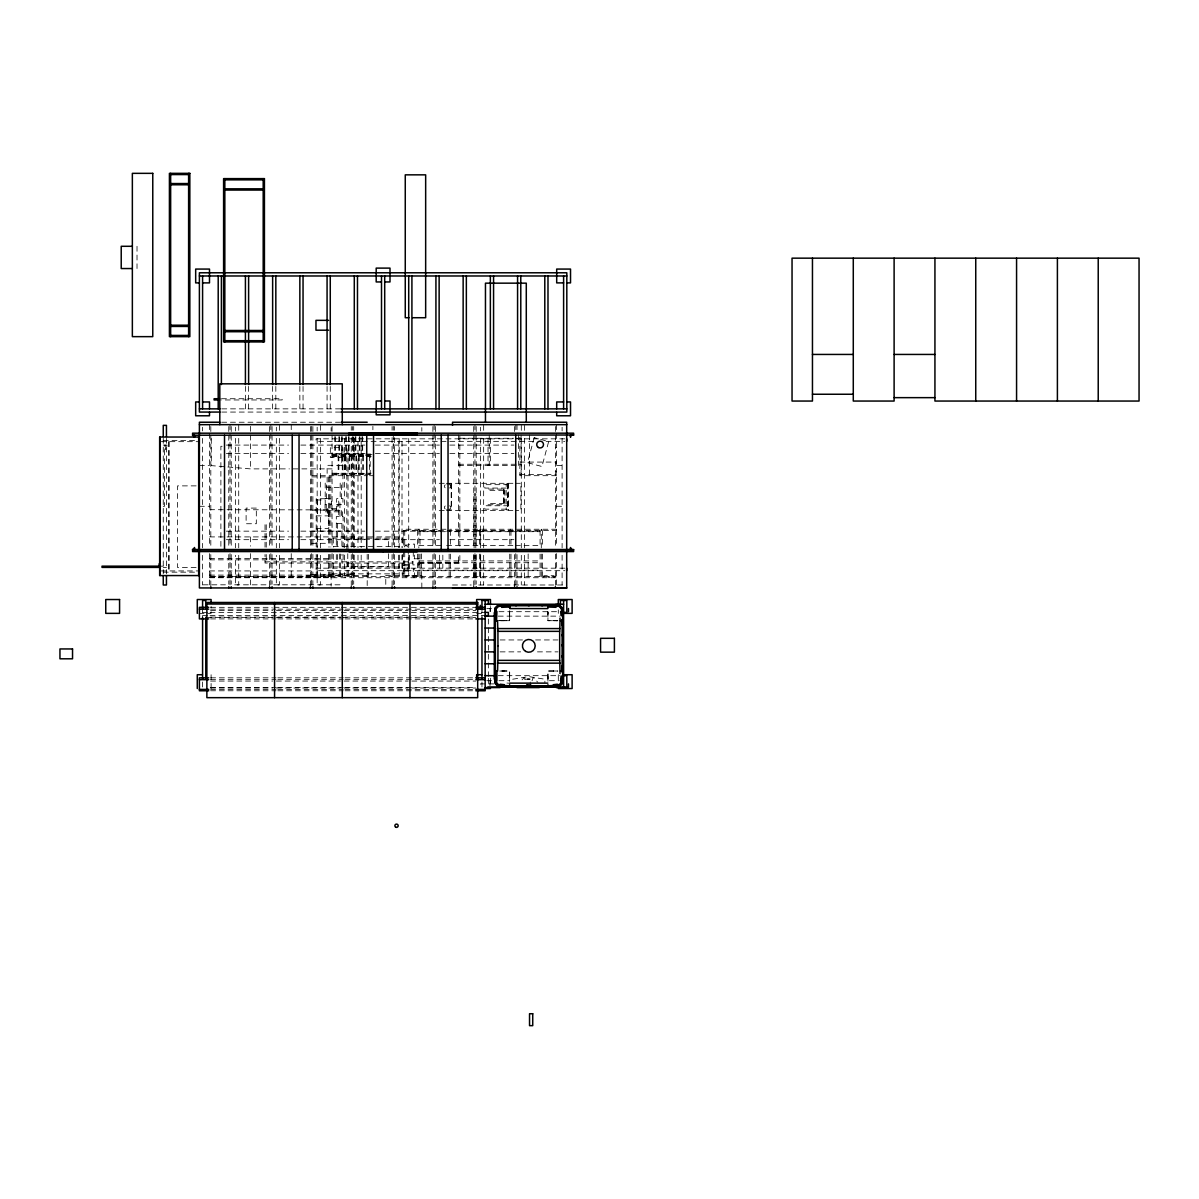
<?xml version="1.0" encoding="UTF-8"?>
<svg xmlns="http://www.w3.org/2000/svg" width="1199" height="1199" viewBox="0 0 1199 1199"><rect width="100%" height="100%" fill="white"/><g stroke="black" fill="none" stroke-linecap="round" stroke-linejoin="round"><path stroke-width="0.75" stroke-dasharray="5 3.75" d="M509.635 676.506L509.65 681.197L509.65 671.02L500.058 670.975L509.65 671.02L509.665 680.912M509.665 615.177L509.665 610.801L509.65 620.692L500.058 620.737M553.324 671.005L557.82 671.035L547.943 671.02L547.928 680.912L547.943 671.02L557.535 670.975M547.928 615.177L547.943 612.075L547.943 620.692L557.535 620.737L547.943 620.692L547.928 610.801M560.308 673.988L560.473 671.065M559.558 673.823L559.753 670.93M532.026 680.807L533.195 677.315L544.886 679.219L544.886 682.786M530.243 679.084L527.35 679.084L530.243 679.084L530.243 683.94M522.06 679.833L524.398 677.315L528.789 676.581L533.195 677.315L537.871 682.351M512.707 679.219L524.398 677.315L525.552 680.807M524.697 679.219L532.896 679.219M553.324 620.707L557.82 620.677M499.773 671.035L504.269 671.005M221.455 398.727L282.14 398.727L282.14 399.956L221.455 399.956M221.77 408.859L341.13 408.859M221.77 412.066L341.13 412.066M221.695 422.228L340.666 422.228M459.846 438.264L513.667 438.264M515.51 438.264L521.085 438.264M564.789 438.834L316.071 438.834L316.071 441.352L534.874 441.352M163.259 440.438L198 440.438M546.085 441.352L564.789 441.352M161.176 441.667L198 441.667M163.259 445.069L166.931 445.069L166.931 449.145L164.488 449.145M226.356 445.084L288.554 445.084M300.859 445.084L364.901 445.084M375.362 445.084L439.404 445.084M449.865 445.084L513.906 445.084M222.115 446.268L220.886 446.268L220.886 551.615M555.377 447.362L556.606 447.362M342.929 449.94L341.7 449.94L341.7 465.841L342.929 465.841M226.356 453.597L288.554 453.597M300.859 453.597L364.901 453.597M375.362 453.597L439.404 453.597M449.865 453.597L513.906 453.597M332.063 454.046L364.976 454.046M365.62 454.046L371.375 454.046M332.063 454.661L372.889 454.661M332.063 455.275L364.301 455.275M365.53 455.275L372.889 455.275M332.063 455.875L370.191 455.875L370.191 473.845L332.063 473.845M332.063 456.489L371.195 456.489M342.929 457.508L330.339 457.508L330.339 447.647L342.929 447.647L342.929 487.588L327.132 487.588L327.132 465.332L342.929 465.332M519.856 462.08L556.606 462.08M555.377 463.009L556.606 463.009M458.618 464.253L521.085 464.253M199.394 465.482L209.6 465.482M458.618 465.482L519.856 465.482M556.606 465.482L565.104 465.482M211.294 438.474L211.294 465.617L250.426 468.884L289.394 468.884M293.096 468.884L332.063 468.884M555.242 471.597L556.606 471.597M332.063 473.23L371.195 473.23M332.063 474.459L364.301 474.459M365.53 474.459L372.889 474.459M519.856 474.459L556.606 474.459M311.65 475.688L367.374 475.688M369.487 475.688L372.889 475.688M556.606 475.688L519.856 475.688L519.856 434.862M311.65 476.902L332.063 476.902M439.239 483.302L444.799 483.302M446.657 483.302L513.457 483.302M515.315 483.302L520.876 483.302L520.876 510.519L515.315 510.519M446.672 483.976L451.483 483.976M508.631 484.666L484.816 484.666L484.816 488.068L508.631 488.068M196.141 485.88L177.587 485.88L177.587 567.532L196.141 567.532M503.64 490.316L487.993 490.316L487.993 489.087L504.869 489.087L504.869 504.734L487.993 504.734L487.993 503.505L503.64 503.505M325.199 498.589L331.464 498.589L331.464 504.704L325.049 504.704L325.049 511.808L341.385 511.808M325.199 498.739L316.206 498.739L316.206 546.939M316.206 499.968L325.199 499.968M336.559 504.704L342.929 504.704L342.929 498.589L336.664 498.589L336.559 509.905M508.631 505.753L484.816 505.753L484.816 509.155L508.631 509.155M163.259 506.293L164.488 506.293L164.488 445.069M199.394 506.293L209.6 506.293M556.606 506.293L565.104 506.293M336.559 508.676L327.567 508.676L327.567 515.87M209.6 509.695L337.788 509.905L337.788 504.704M446.448 509.83L451.483 509.83L451.319 483.976M311.65 510.115L328.391 510.115M326.263 510.594L342.614 510.594L342.614 516.559M439.239 510.519L444.799 510.519M446.657 510.519L513.457 510.519M316.206 515.87L328.796 515.87M336.32 523.438L343.124 523.438M316.206 528.459L328.796 528.459L328.796 509.905M445.998 529.239L403.508 529.239L403.508 547.149M556.606 529.239L449.88 529.239L449.745 531.697L479.45 531.697M403.508 530.468L556.606 530.468M311.65 531.127L352.476 531.127M226.356 531.157L288.554 531.157M300.859 531.157L364.901 531.157M375.362 531.157L444.799 531.217M446.657 531.217L513.906 531.157M515.315 531.217L541.289 531.217M445.488 531.697L419.425 531.697L419.425 530.468M509.755 531.697L480.05 531.697L480.2 529.239M510.984 531.697L540.075 531.697M209.6 536.912L367.523 536.912M368.063 536.912L403.508 536.912M332.063 538.141L403.508 538.141M226.356 539.67L288.554 539.67M300.859 539.67L364.901 539.67M375.362 539.67L439.404 539.67M449.865 539.67L513.906 539.67M311.65 543.312L328.391 543.312M408.274 544.331L409.503 544.331M403.508 545.02L408.274 545.02M418.826 545.485L444.799 545.485M446.657 545.485L513.457 545.485M515.315 545.485L541.289 545.485M333.292 546.504L402.279 546.504M209.6 558.434L332.063 558.434M209.6 559.843L332.063 559.843M418.826 560.922L541.289 560.922M265.024 561.836L337.548 561.836M341.91 561.836L412.921 561.836M419.125 562.286L459.846 562.286M418.826 562.721L541.289 562.721M412.921 563.065L341.91 563.065L341.91 554.523M419.125 563.515L459.846 563.515L459.846 554.882L458.618 554.882L458.618 562.286M404.737 564.534L408.274 564.534M403.508 565.763L408.274 565.763M159.182 566.168L163.259 566.168M333.292 566.917L402.279 566.917M163.259 567.532L166.451 567.532M564.789 568.176L316.071 568.176L316.071 570.694L564.789 570.694M413.28 569.12L414.494 569.12M418.826 570.139L541.289 570.139M161.176 570.934L198 570.934M209.6 570.934L311.65 570.934M403.508 570.874L408.274 570.874M163.259 572.163L199.229 572.163M332.063 573.856L403.508 573.856M311.65 574.336L352.476 574.336M209.6 575.1L332.063 575.1M367.194 575.43L331.134 575.43L331.134 586.161M474.1 576.045L475.808 576.045M209.6 576.329L332.063 576.329M210.814 576.509L228.784 576.509M231.227 576.509L269.61 576.509M272.053 576.509L310.436 576.509M311.65 576.509L351.262 576.509M353.705 576.509L392.073 576.509M394.531 576.509L555.377 576.509M209.6 577.603L332.063 577.603M209.6 577.738L556.606 577.738M203.111 584.812L225.412 584.812M234.704 584.812L266.313 584.812M273.747 584.812L340.666 584.812M452.518 584.992L471.237 584.992M478.731 584.992L565.314 584.992M210.589 607.323L272.233 607.323M274.106 607.323L339.467 607.323M341.34 607.323L475.823 607.323M486.779 608.507L491.5 608.507M210.589 609.152L275.965 609.152M277.838 609.152L343.214 609.152M345.072 609.152L475.823 609.152M210.529 610.546L272.743 610.546M276.399 610.546L340.441 610.546M344.098 610.546L408.14 610.546M411.812 610.546L475.838 610.546M498.979 611.7L559.124 611.7M202.586 612.404L208.191 612.404M210.065 612.404L484.621 612.404M199.004 613.363L211.099 613.363L211.099 606.439M476.647 613.363L481.833 613.363M202.586 615.597L208.191 615.597M210.065 615.597L484.621 615.597M498.229 616.136L559.873 616.136M210.589 617.08L275.965 617.08M277.838 617.08L343.214 617.08M345.072 617.08L475.823 617.08M206.872 617.515L272.743 617.515M276.399 617.515L340.441 617.515M342.27 617.515L408.14 617.515M411.812 617.515L475.838 617.515M210.589 618.909L275.965 618.909M277.838 618.909L343.214 618.909M345.072 618.909L475.823 618.909M500.103 639.951L522.509 639.951M535.593 639.951L558 639.951M500.103 651.866L520.651 651.866M537.467 651.866L558 651.866M498.229 675.681L559.873 675.681M210.589 677.825L275.965 677.825M277.838 677.825L343.214 677.825M345.072 677.825L475.823 677.825M210.589 679.668L275.965 679.668M277.838 679.668L343.214 679.668M345.072 679.668L475.823 679.668M486.779 680.702L491.5 680.702M498.979 680.702L508.706 680.702M549.412 680.702L559.124 680.702M210.529 681.062L272.743 681.062M276.399 681.062L340.441 681.062M344.098 681.062L408.14 681.062M411.812 681.062L475.838 681.062M493.748 683.895L480.304 683.895L480.304 687.087M210.589 687.582L275.965 687.582M277.838 687.582L343.214 687.582M345.072 687.582L475.823 687.582M210.529 688.016L272.743 688.016M276.399 688.016L340.441 688.016M344.098 688.016L408.14 688.016M411.812 688.016L475.838 688.016M210.589 689.41L275.965 689.41M277.838 689.41L343.214 689.41M345.072 689.41L475.823 689.41M210.589 690.774L275.965 690.774M277.838 690.774L343.214 690.774M345.072 690.774L475.823 690.774M497.12 620.647L509.65 620.692L509.65 612.075M499.773 620.677L504.269 620.707M506.922 683.055L509.71 683.25M559.558 617.89L559.753 620.782M560.308 617.725L560.473 620.647M547.928 676.551L547.943 681.197M562.106 427.219L562.106 430.936M562.106 438.354L562.106 547.868M562.106 555.287L562.106 584.992M558.299 609.901L558.299 613.363M558.299 674.722L558.299 681.632M556.606 424.656L556.606 547.119M556.606 553.623L556.606 587.945M555.377 426.499L555.377 547.119M555.377 554.103L555.377 587.945M554.043 577.738L554.043 575.7L543.851 575.7L543.851 577.738M549.562 576.509L549.562 577.738M548.333 576.509L548.333 577.738M542.518 530.468L542.518 546.834M542.518 554.103L542.518 577.738M541.289 547.958L541.289 529.239L541.154 530.468M541.289 554.103L541.289 577.738M540.075 530.468L540.075 546.834M540.075 554.103L540.075 577.738M529.388 434.862L529.388 475.688M528.145 553.923L528.145 577.738M524.488 425.36L524.488 430.936M524.488 438.354L524.488 547.868M524.488 555.287L524.488 584.992M521.295 425.36L521.295 430.936M521.295 438.354L521.295 547.868M521.295 555.287L521.295 584.992M521.085 434.862L521.085 475.688M518.642 434.862L518.642 465.482M517.009 424.656L517.009 432.075M517.009 554.552L517.009 584.243M515.78 424.656L515.78 432.075M515.78 553.623L515.78 587.945M514.551 426.499L514.551 432.075M514.551 554.552L514.551 587.945M510.984 530.468L510.984 546.834M510.984 554.103L510.984 577.738M510.504 529.239L510.504 530.468M510.234 529.239L510.234 530.468M509.755 530.468L509.755 546.834M509.755 554.103L509.755 577.738M509.14 530.468L509.14 531.697M508.016 483.976L508.016 509.83M507.402 483.976L507.402 509.83M504.06 489.087L504.06 504.734M503.64 489.087L503.64 504.734M490.466 438.459L490.466 465.482M490.466 606.439L490.466 613.363M490.466 678.169L490.466 685.079M490.016 608.507L490.016 611.7M490.016 680.702L490.016 687.087M489.237 434.862L489.237 465.482M488.353 619.029L488.353 652.376M488.353 654.234L488.353 676.461M488.353 678.319L488.353 685.723M488.023 438.459L488.023 465.482M483.662 425.36L483.662 430.936M483.662 438.354L483.662 547.868M483.662 555.287L483.662 584.992M481.968 607.323L481.968 616.661M481.968 681.976L481.968 687.582M480.664 530.468L480.664 546.834M480.664 554.103L480.664 577.738M480.469 427.219L480.469 430.936M480.469 438.354L480.469 547.868M480.469 555.287L480.469 584.992M479.915 529.239L479.915 530.468M479.45 530.468L479.45 546.834M479.45 554.103L479.45 577.738M478.836 530.468L478.836 531.697M476.183 426.499L476.183 547.119M476.183 554.552L476.183 584.243M475.808 547.868L475.808 493.718L474.1 493.718L474.1 547.868M475.808 555.332L475.808 577.738M474.954 424.656L474.954 547.119M474.954 553.623L474.954 587.945M474.1 555.332L474.1 577.738M473.725 426.499L473.725 547.119M473.725 554.552L473.725 587.945M459.846 436.076L459.846 547.463M458.618 434.862L458.618 547.463M451.169 483.976L451.169 509.83M450.359 530.468L450.359 546.834M450.359 554.103L450.359 577.738M449.13 554.103L449.13 577.738M442.836 555.122L442.836 568.176M439.643 555.122L439.643 568.176M435.357 426.499L435.357 547.119M435.357 554.552L435.357 584.243M434.128 424.656L434.128 547.119M434.128 553.623L434.128 587.945M432.899 426.499L432.899 547.119M432.899 554.552L432.899 587.945M421.823 427.593L421.823 431.175M421.823 587.945L421.823 575.43L385.778 575.43L385.778 587.945M421.463 553.923L421.463 577.738M420.04 530.468L420.04 546.834M420.04 554.103L420.04 577.738M418.826 529.239L418.826 547.958M418.826 554.103L418.826 577.738M417.597 530.468L417.597 546.834M417.597 554.103L417.597 577.738M416.263 577.738L416.263 575.7L406.056 575.7L406.056 577.738M414.479 547.733L414.479 544.091L413.265 544.091L413.265 547.733M414.479 555.077L414.479 558.779M414.494 577.738L414.494 568.401L413.28 568.401L413.28 577.738M413.265 551.375L413.265 558.779M409.503 555.227L409.503 571.548L408.274 571.548L408.274 551.855M408.724 438.459L408.724 547.658M408.724 555.062L408.724 575.43M404.737 530.468L404.737 546.834M404.737 551.855L404.737 577.738M403.508 551.855L403.508 577.738M402.279 538.141L402.279 547.149M402.279 554.343L402.279 577.738M402.01 441.352L402.01 547.658M402.01 555.122L402.01 568.176M399.192 438.459L399.192 547.658M399.192 555.062L399.192 575.43M398.817 441.352L398.817 547.658M398.817 555.122L398.817 568.176M394.531 426.499L394.531 430.216M394.531 437.635L394.531 547.119M394.531 554.552L394.531 584.243M393.302 426.349L393.302 430.216M393.302 434.862L393.302 547.119M393.302 553.623L393.302 587.945M392.073 426.499L392.073 430.216M392.073 437.635L392.073 547.119M392.073 554.552L392.073 587.945M388.596 546.489L388.596 539.235L347.77 539.235L347.77 546.489M388.596 553.758L388.596 566.453L347.77 566.453L347.77 553.758M372.889 426.349L372.889 429.752M369.487 455.875L369.487 473.845M368.408 554.343L368.408 577.738M367.179 554.343L367.194 587.945M363.387 455.875L363.387 473.845M362.683 436.691L362.683 454.661M362.683 455.875L362.683 473.845M361.978 436.691L361.978 454.661M361.184 441.352L361.184 547.658M361.184 555.122L361.184 568.176M360 436.691L360 454.661M359.28 436.691L359.28 454.661M359.28 455.875L359.28 473.845M358.576 455.875L358.576 473.845M357.991 441.352L357.991 547.658M357.991 555.122L357.991 568.176M356.598 455.875L356.598 473.845M355.878 436.691L355.878 454.661M355.878 455.875L355.878 473.845M355.174 436.691L355.174 454.661M354.155 438.459L354.155 547.658M354.155 555.062L354.155 575.43M353.705 426.499L353.705 430.216M353.705 437.635L353.705 547.119M353.705 554.552L353.705 584.243M353.195 436.691L353.195 454.661M352.476 426.499L352.476 430.216M352.476 436.691L352.476 547.329M352.476 553.623L352.476 587.945M351.772 455.875L351.772 473.845M351.262 426.499L351.262 430.216M351.262 437.635L351.262 547.119M351.262 554.552L351.262 587.945M349.793 455.875L349.793 473.845M349.074 436.691L349.074 454.661M349.074 455.875L349.074 473.845M348.369 436.691L348.369 454.661M348.25 561.836L348.324 577.738M348.025 550.955L348.025 447.647L346.811 447.647L346.811 550.955M347.036 561.836L347.096 577.738M346.391 436.691L346.391 454.661M345.672 436.691L345.672 454.661M345.672 455.875L345.672 473.845M344.967 455.875L344.967 473.845M345.087 577.738L345.087 575.7L334.881 575.7L334.881 577.738M344.623 438.459L344.623 547.658M344.623 555.062L344.623 575.43M343.124 547.209L343.124 516.559L336.32 516.559L336.32 547.209M343.124 554.523L343.124 561.836M342.27 436.691L342.27 454.661M342.27 455.875L342.27 473.845M341.91 523.438L341.91 547.209M341.565 436.691L341.565 454.661M341.415 498.589L341.415 482.687L340.186 482.687L340.186 498.589M341.385 510.594L341.385 516.559M340.561 554.058L340.561 577.738M339.946 516.559L339.946 500.657L338.732 500.657L338.732 516.559M339.587 436.691L339.587 454.661M339.347 554.058L339.347 577.738M338.867 436.691L338.867 454.661M338.867 455.875L338.867 473.845M338.163 455.875L338.163 473.845M337.548 523.438L337.548 547.209M337.548 554.523L337.548 563.065L265.024 563.065L265.024 554.523M336.32 554.523L336.32 561.836M336.065 454.046L336.065 456.489M336.065 473.23L336.065 475.688M335.465 436.691L335.465 454.661M334.761 436.691L334.761 454.661M333.292 538.141L333.292 547.149M333.292 554.343L333.292 577.738M332.063 426.349L332.063 547.149M332.063 553.623L332.063 577.738M331.134 427.593L331.134 431.175M330.999 577.738L330.999 575.7L320.792 575.7L320.792 577.738M330.849 476.902L330.849 546.999M330.849 554.388L330.849 576.509M330.265 386.408L330.265 408.859M329.62 476.902L329.62 546.999M329.62 554.388L329.62 576.509M328.391 476.902L328.391 546.999M328.391 554.388L328.391 576.509M327.072 386.408L327.072 408.859M326.428 498.589L326.428 482.687L325.199 482.687L325.199 504.704M326.263 504.704L326.263 511.808M320.373 425.36L320.373 430.936M320.373 438.354L320.373 547.868M320.373 555.287L320.373 584.992L317.165 584.992L317.165 555.287M317.435 499.968L317.435 515.87M317.435 528.459L317.435 546.939M317.435 554.328L317.435 576.509M317.165 427.219L317.165 430.936M317.165 438.354L317.165 547.868M316.761 577.738L316.761 575.7L306.554 575.7L306.554 577.738M316.206 554.328L316.206 576.509M314.752 575.7L314.752 577.738M313.524 576.509L313.524 577.738M312.879 426.499L312.879 547.119M312.879 554.388L312.879 584.243M311.65 426.349L311.65 547.329M311.65 553.623L311.65 587.945M310.436 426.499L310.436 547.119M310.436 554.552L310.436 587.945M308.563 575.7L308.563 577.738M303.047 386.408L303.047 408.859M299.855 386.408L299.855 408.859M291.237 424.656L291.237 431.46M291.237 553.623L291.237 577.738M279.547 425.36L279.547 430.936M279.547 438.354L279.547 547.868M279.547 555.287L279.547 584.992L276.34 584.992L276.34 555.287M276.34 427.219L276.34 430.936M276.34 438.354L276.34 547.868M275.83 386.408L275.83 408.859M272.638 386.408L272.638 408.859M272.053 426.499L272.053 547.119M272.053 554.552L272.053 584.243M270.839 424.656L270.839 547.119M270.839 553.623L270.839 587.945M269.61 426.499L269.61 547.119M269.61 554.552L269.61 587.945M266.238 547.209L266.238 523.438L265.024 523.438L265.024 547.209M266.238 554.523L266.238 561.836M250.426 426.349L250.426 468.884M250.426 536.912L250.426 546.189M250.426 553.623L250.426 587.945M248.613 386.408L248.613 408.859M245.42 386.408L245.42 408.859M238.721 425.36L238.721 430.936M238.721 438.354L238.721 547.868M238.721 555.287L238.721 584.992L235.514 584.992L235.514 555.287M235.514 427.219L235.514 430.936M235.514 438.354L235.514 547.868M231.227 426.499L231.227 547.119M231.227 554.552L231.227 584.243M230.013 424.656L230.013 547.119M230.013 553.623L230.013 587.945M228.784 426.499L228.784 547.119M228.784 554.552L228.784 584.243M211.099 674.722L211.099 688.541M210.814 426.499L210.814 547.119M210.814 554.552L210.814 587.945M209.6 424.656L209.6 547.119M209.6 553.623L209.6 587.945M202.586 427.219L202.586 430.936M202.586 438.354L202.586 547.868M202.586 555.287L202.586 584.992M202.586 607.323L202.586 616.661M202.586 681.976L202.586 687.582M169.119 441.667L169.119 570.934M168.729 441.667L168.729 570.934M166.451 438.354L166.451 573.856M165.717 445.069L165.717 449.145M163.259 438.354L163.259 573.856M137.016 246.29L137.016 268.546M404.243 546.984A1.694 1.694 0 0 1 407.525 546.924M445.204 487.813A1.694 1.694 -90 0 1 445.264 484.876M449.58 484.726A1.694 1.694 -90 0 1 449.52 488.008M445.204 508.916A1.694 1.694 -90 0 1 445.264 505.963M449.58 505.828A1.694 1.694 -90 0 1 449.52 509.11M534.199 437.68L527.5 462.664L541.963 466.531L548.662 441.562L534.199 437.68M508.631 483.976L506.188 483.976L506.188 509.83L508.631 509.83L508.631 483.976M256.316 508.091L246.11 508.091L246.11 523.738L256.316 523.738L256.316 508.091M419.125 558.779L412.921 558.779L412.921 564.894L419.125 564.894L419.125 558.779M404.707 569.72A1.694 1.694 0 0 0 407.54 568.896A1.694 1.694 0 0 0 405.412 566.857A1.694 1.694 0 0 0 404.707 569.72"/><path stroke-width="1.5" d="M496.911 620.722L495.442 620.692L495.831 611.175M496.911 671.005L496.911 680.253M518.523 686.937L518.523 685.753M562.211 671.815L562.226 619.928M509.605 607.698L509.665 605.9L501.227 606.259M509.68 607.383L509.665 605.885M562.151 676.101L560.518 683.565L557.865 685.258L547.928 685.828L547.958 684.704M497.84 660.754L497.57 671.08M559.753 630.959L560.008 620.632M497.57 620.632L497.84 630.959M560.008 671.08L559.753 660.754M496.911 611.46L496.551 620.692M560.667 680.253L561.042 676.071M547.913 607.383L547.928 605.885L556.366 606.259M501.826 686.682L497.9 686.338L495.007 683.445L494.662 679.518M555.916 604.866L554.732 605.57L555.916 605.57L555.946 604.356L559.693 605.375L562.586 608.268L562.931 612.194M501.826 605.03L497.9 605.375L495.007 608.268L494.662 612.194M555.766 686.682L559.693 686.338L562.586 683.445L562.931 679.518M529.883 686.637L530.138 684.719M557.895 606.484L558.359 605.375L560.817 607.039L562.466 609.497L561.357 609.961M559.693 605.375L562.586 608.268M560.817 684.674L562.466 682.231L561.357 681.766M496.236 681.766L495.127 682.231L496.776 684.674M499.458 605.93L502.231 605.375M499.234 686.338L558.359 686.338M501.527 607.323L509.635 607.009M553.264 684.704L557.46 684.224M560.682 620.722L562.151 620.692L560.473 620.647M495.442 620.707L497.12 620.647M539.13 686.338L555.332 686.083M509.785 608.582L547.808 608.582M547.808 683.13L509.785 683.13M560.473 671.065L562.151 671.005L560.682 671.005M170.648 174.574L188.618 174.574M224.827 179.85L263.195 179.85M170.648 183.552L188.618 183.552M170.648 184.781L188.618 184.781M224.827 188.828L263.195 188.828M224.827 190.056L263.195 190.056M131.755 246.29L121.219 246.29L121.219 268.546L131.755 268.546M199.394 275.98L566.812 275.98M381.372 281.945L376.186 281.945L376.186 268.111L390.005 268.111L390.005 281.945L384.834 281.945M199.124 282.889L195.677 282.889L195.677 269.071L209.495 269.071L209.495 282.889L202.586 282.889M563.605 282.889L556.696 282.889L556.696 269.071L570.529 269.071L570.529 282.889L567.067 282.889M408.964 317.72L405.262 317.72L405.262 174.844L425.66 174.844L425.66 317.72L412.681 317.72M328.556 320.343L315.966 320.343L315.966 330.205L328.556 330.205M170.648 325.214L188.618 325.214M170.648 326.443L188.618 326.443M224.827 330.489L263.195 330.489M224.827 331.718L263.195 331.718M170.648 335.42L188.618 335.42M224.827 340.696L263.195 340.696M812.457 354.439L853.283 354.439M894.109 354.439L934.935 354.439M812.457 394.246L853.283 394.246M894.109 397.648L934.935 397.648M219.612 398.727L214.096 398.727L214.096 399.956L219.612 399.956M381.372 400.991L376.186 400.991L376.186 414.824L390.005 414.824L390.005 400.991L384.834 400.991M199.124 401.95L195.677 401.95L195.677 415.783L209.495 415.783L209.495 412.321M202.586 401.95L209.495 401.95L209.495 408.859M563.605 401.95L556.696 401.95L556.696 408.859M567.067 401.95L570.529 401.95L570.529 415.783L556.696 415.783L556.696 412.321M199.394 408.859L219.912 408.859M341.13 408.859L566.812 408.859M219.912 412.066L199.394 412.066L199.394 272.787L566.812 272.787L566.812 412.066L341.13 412.066M219.837 422.228L199.394 422.228L199.394 587.945L566.812 587.945M341.385 422.228L367.194 422.228M385.778 422.228L421.823 422.228M199.394 424.656L566.812 424.656M349.074 434.817L417.117 434.817M192.589 435.222L573.617 435.012M199.094 437.036L159.647 437.036L159.647 575.565L199.094 575.565M192.589 549.532L573.617 549.532L573.617 551.57L192.589 551.57L192.589 549.322L194.418 549.322L194.418 547.493L194.628 549.532M192.589 549.727L573.617 549.727M349.074 549.936L417.117 549.936M159.542 566.168L102.02 566.168L102.02 567.397L159.542 567.397M452.518 588.11L566.692 588.11L566.692 422.228L452.518 422.228L452.518 425.36M206.872 604.026L477.682 604.026M485.16 604.236L563.605 604.236M502.171 604.791L555.422 604.791M504.224 604.866L505.393 604.866M555.916 605.315L502.995 605.12A8.078 8.078 0 0 0 494.962 613.214L494.947 679.863A7.284 7.284 0 0 0 502.216 687.192L554.597 687.177A8.078 8.078 0 0 0 562.631 679.069L562.646 613.214A8.078 8.078 0 0 0 554.597 605.09M504.224 605.57L505.393 605.57M509.215 605.375L548.378 605.375M509.215 605.63L548.378 605.63M547.958 607.009L556.066 607.323M208.731 607.323L199.394 607.323L199.394 618.909L208.731 618.909M475.823 607.323L485.16 607.323M199.394 609.152L208.731 609.152M475.823 609.152L485.16 609.152M484.621 612.404L488.353 612.404L488.353 615.597L484.621 615.597M563.605 612.404L566.812 612.404L566.812 600.489L560.413 600.489L560.413 604.206M563.485 613.363L572.118 613.363L572.118 599.53L558.299 599.53L558.299 604.716M495.007 615.072L495.712 613.888M485.16 616.136L494.498 616.136M475.823 618.909L485.16 618.909M562.586 623.885L562.586 625.069M495.007 624.559L495.007 625.728M485.16 628.051L494.498 628.051M497.435 628.576L560.158 628.576M562.586 634.556L562.586 635.74M495.007 634.751L495.007 635.92M485.16 639.951L494.498 639.951M562.586 644.657L562.586 645.826M495.007 645.886L495.007 647.07M485.16 651.866L494.498 651.866M562.586 655.793L562.586 656.962M495.007 655.988L495.007 657.157M497.435 663.137L560.158 663.137M485.16 663.766L494.498 663.766M562.586 665.985L562.586 667.154M495.007 666.644L495.007 667.828M496.551 671.02L495.442 671.02L497.12 671.065M202.451 674.722L197.28 674.722L197.28 688.541M481.833 674.722L476.647 674.722L476.647 678.169M563.485 674.722L572.118 674.722L572.118 688.541L558.299 688.541M485.16 675.681L494.498 675.681M563.605 675.681L566.812 675.681L566.812 687.582L556.141 687.582M495.007 676.041L495.712 677.225M562.586 676.641L562.586 677.825M208.731 677.825L199.394 677.825L199.394 690.774L208.731 690.774M475.823 677.825L485.16 677.825M199.394 679.668L208.731 679.668M475.823 679.668L485.16 679.668M509.635 684.704L509.665 685.828L499.728 685.258L497.075 683.565L495.442 676.101M555.362 686.338L499.458 685.783M487.768 687.087L501.227 687.087M555.017 687.087L568.476 687.087L568.476 683.895M485.16 687.582L500.103 687.582M516.919 687.582L539.325 687.582M485.295 688.541L490.466 688.541M199.394 689.41L208.731 689.41M475.823 689.41L485.16 689.41M475.823 690.774L485.16 690.774L485.16 600.489M518.463 686.338L502.261 686.083A6.879 6.879 0 0 1 499.563 685.543M500.133 684.224L504.329 684.704M555.362 605.375L558.12 605.93M496.236 609.961L495.127 609.497L496.776 607.039L499.234 605.375L499.698 606.484M495.007 608.268L497.9 605.375M527.71 686.637L527.455 684.719M495.367 679.219L495.921 681.886M495.112 679.219L495.682 681.991M555.302 685.753L555.422 686.937M561.761 611.175L562.151 615.612M560.667 611.46L561.042 615.642M547.928 605.9L547.988 607.698M1098.224 258.16L1098.224 401.051M1057.398 258.16L1057.398 401.051M1016.572 258.16L1016.572 401.051M975.746 258.16L975.746 401.051M934.935 258.16L934.935 401.051L1139.05 401.051L1139.05 258.16L792.044 258.16L792.044 401.051L812.457 401.051L812.457 258.16M894.109 258.16L894.109 401.051L853.283 401.051L853.283 258.16M573.617 435.222L573.617 433.184L192.589 433.184L192.589 435.432L194.418 435.432L194.418 437.26L194.628 435.222M572.403 435.222L570.574 435.432L570.574 437.26L570.364 435.222M572.403 549.532L570.574 549.322L570.574 547.493L570.364 549.532M568.476 608.507L568.476 611.7M566.662 438.834L566.662 441.352M566.662 568.176L566.662 570.694M563.605 275.98L563.605 408.859M563.605 600.489L563.605 687.582M562.121 623.885L562.121 625.069M562.121 634.556L562.121 635.74M562.121 644.657L562.121 645.826M562.121 655.793L562.121 656.962M562.121 665.985L562.121 667.154M562.121 676.641L562.121 677.825M561.881 614.502L561.881 615.672M561.881 619.958L561.881 623.66M561.881 668.068L561.881 671.77M555.377 586.716L555.377 587.945M547.988 275.98L547.988 408.859M544.796 275.98L544.796 408.859M542.742 605.57L541.558 605.57M541.603 686.862L540.419 686.862M539.07 685.753L539.07 686.937M530.707 684.719C532.086 687.716 525.507 687.716 526.886 684.719M529.388 605.57L528.204 605.57M528.789 684.719L528.789 686.637M526.286 422.333L526.286 283.159L485.46 283.159L485.46 422.333M520.786 275.98L520.786 408.859M517.578 275.98L517.578 408.859M517.009 586.716L517.009 587.945M516.589 605.57L515.42 605.57M516.424 686.862L515.24 686.862M515.735 435.222L515.735 549.532M514.551 586.716L514.551 587.945M495.367 619.928L495.367 677.375M495.112 619.913L495.112 677.375M493.568 275.98L493.568 408.859M490.361 275.98L490.361 408.859M490.466 604.716L490.466 599.53L476.647 599.53L476.647 608.178M488.353 604.206L488.353 600.489L481.968 600.489L481.968 609.002M481.968 617.29L481.968 678.889M480.304 605.3L480.304 608.507M476.183 586.716L476.183 587.945M473.725 586.716L473.725 587.945M466.351 275.98L466.351 408.859M463.144 275.98L463.144 408.859M448.036 435.222L448.036 549.532M441.232 435.222L441.232 549.532M439.134 275.98L439.134 408.859M435.926 275.98L435.926 408.859M435.357 586.716L435.357 587.945M432.899 586.716L432.899 587.945M417.117 435.012L417.117 432.974L349.074 432.974L349.074 435.012M417.117 549.727L417.117 551.78L349.074 551.78L349.074 549.727M411.916 275.98L411.916 408.859M409.968 602.468L409.968 697.668M408.709 275.98L408.709 408.859M394.531 586.716L394.531 587.945M392.073 586.716L392.073 587.945M384.699 275.98L384.699 408.859M383.095 433.184L383.095 435.222M383.095 549.532L383.095 551.57M381.507 275.98L381.507 408.859M373.533 435.222L373.533 549.532M366.729 435.222L366.729 549.532M357.482 275.98L357.482 408.859M354.29 275.98L354.29 408.859M353.705 586.716L353.705 587.945M351.262 586.716L351.262 587.945M342.27 424.656L342.27 383.83L219.807 383.83L219.807 424.656M342.27 602.468L342.27 697.668M330.265 275.98L330.265 384.534M327.072 275.98L327.072 384.534M312.879 586.716L312.879 587.945M310.436 586.716L310.436 587.945M303.047 275.98L303.047 384.534M299.855 275.98L299.855 384.534M299.031 435.222L299.031 549.532M292.226 435.222L292.226 549.532M275.83 275.98L275.83 384.534M274.571 602.468L274.571 697.668M272.638 275.98L272.638 384.534M272.053 586.716L272.053 587.945M269.61 586.716L269.61 587.945M263.195 178.621L263.195 341.925M248.613 275.98L248.613 384.534M245.42 275.98L245.42 384.534M231.227 586.716L231.227 587.945M228.784 586.716L228.784 587.945M224.827 178.621L224.827 341.925M224.513 435.222L224.513 549.532M221.395 275.98L221.395 384.534M218.203 275.98L218.203 408.859M211.099 602.992L211.099 599.53L197.28 599.53L197.28 613.363M210.814 586.716L210.814 587.945M205.778 609.002L205.778 600.489L202.586 600.489L202.586 609.002M205.778 617.29L205.778 678.889M202.586 275.98L202.586 408.859M202.586 617.29L202.586 678.889M198.674 437.036L198.674 575.565M188.618 173.345L188.618 336.649M170.648 173.345L170.648 336.649M166.451 436.496L166.451 425.36L163.259 425.36L163.259 436.496M166.451 575.7L166.451 584.992L163.259 584.992L163.259 575.7M160.052 437.036L160.052 575.565M159.182 563.725L159.182 566.168M555.332 605.63A6.879 6.879 0 0 1 558.03 606.169M499.563 606.169A6.879 6.879 0 0 1 502.261 605.63M494.528 612.434L494.528 679.278L494.528 612.434M497.96 645.856L497.93 660.364L559.663 660.364L559.663 631.348L497.93 631.348L497.96 645.856M563.065 612.434L563.065 679.278L563.065 612.434M152.768 173.345L132.355 173.345L132.355 336.649L152.768 336.649L152.768 173.345M189.832 173.345L169.419 173.345L169.419 336.649L189.832 336.649L189.832 173.345M264.424 178.621L223.599 178.621L223.599 341.925L264.424 341.925L264.424 178.621M119.57 599.53L105.752 599.53L105.752 613.363L119.57 613.363L119.57 599.53M477.682 602.468L206.872 602.468L206.872 697.668L477.682 697.668L477.682 602.468M614.398 638.318L600.564 638.318L600.564 652.151L614.398 652.151L614.398 638.318M72.54 648.944L59.95 648.944L59.95 658.806L72.54 658.806L72.54 648.944M532.731 1013.74L529.538 1013.74L529.538 1025.655L532.731 1025.655L532.731 1013.74M538.411 447.497A3.402 3.402 0 0 0 543.507 444.544A3.402 3.402 0 0 0 538.411 441.607A3.402 3.402 0 0 0 538.411 447.497M525.597 651.402A6.415 6.415 0 0 0 535.204 645.856A6.415 6.415 0 0 0 525.597 640.311A6.415 6.415 0 0 0 525.597 651.402M395.7 827.16A1.649 1.649 0 0 0 398.173 825.736A1.649 1.649 0 0 0 395.7 824.312A1.649 1.649 0 0 0 395.7 827.16"/></g></svg>
